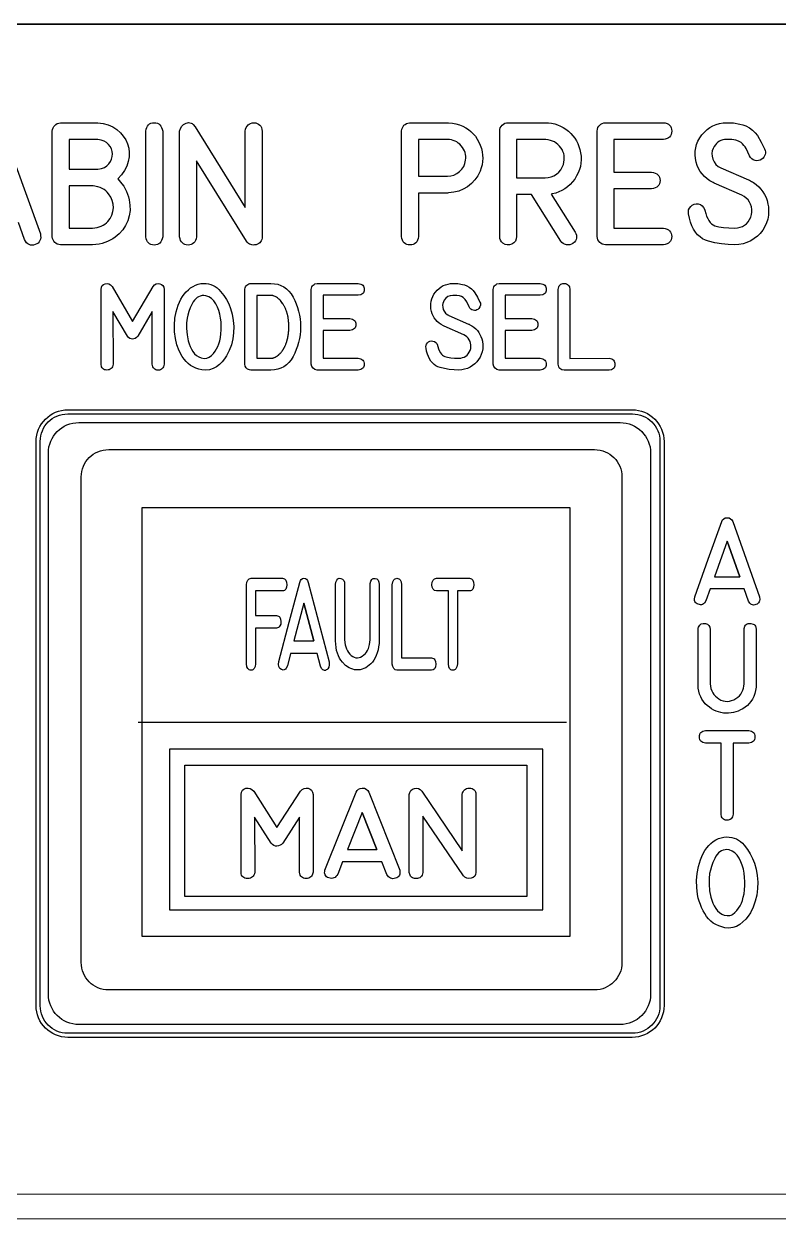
# Model space of a CAD drawing. Extents: x 361 to 684, y 82 to 686.
# Drawn here: x 578.92 to 607.11, y 168.31 to 213.53 of the extents above; entities that cross this region are included whole.
import ezdxf

# ---------------------------------------------------------------- set-up
doc = ezdxf.new("R2010")
doc.units = 0
for name, color, linetype in [('_BACKPANEL', 5, 'CONTINUOUS'), ('_ENGRAVING', 105, 'CONTINUOUS'), ('_LABELS', 30, 'CONTINUOUS'), ('_TOPLAYER', 1, 'CONTINUOUS')]:
    doc.layers.add(name, color=color, linetype=linetype)

msp = doc.modelspace()

# ---------------------------------------------------------------- linework, layer by layer
at = {"layer": '_BACKPANEL'}
for points in [[(683.772, 213.525), (683.772, 208.819), (683.772, 199.406), (683.772, 189.994), (683.772, 91.163), (683.772, 81.75), (361.5, 81.75), (361.5, 91.163), (361.5, 189.994), (361.5, 199.406), (361.5, 208.819), (361.5, 213.525)], [(580.541, 198.959), (601.637, 198.959), (601.742, 198.954), (601.844, 198.938), (601.943, 198.913), (602.037, 198.879), (602.127, 198.836), (602.212, 198.784), (602.291, 198.725), (602.364, 198.659), (602.43, 198.586), (602.489, 198.507), (602.54, 198.422), (602.583, 198.332), (602.618, 198.238), (602.643, 198.139), (602.659, 198.037), (602.664, 197.932), (602.664, 176.837), (602.659, 176.731), (602.643, 176.629), (602.618, 176.531), (602.583, 176.436), (602.54, 176.346), (602.489, 176.261), (602.43, 176.182), (602.364, 176.11), (602.291, 176.043), (602.212, 175.984), (602.127, 175.933), (602.037, 175.89), (601.943, 175.855), (601.844, 175.83), (601.742, 175.815), (601.637, 175.809), (580.541, 175.809), (580.436, 175.815), (580.333, 175.83), (580.235, 175.855), (580.14, 175.89), (580.051, 175.933), (579.966, 175.984), (579.887, 176.043), (579.814, 176.11), (579.748, 176.182), (579.689, 176.261), (579.637, 176.346), (579.594, 176.436), (579.56, 176.531), (579.535, 176.629), (579.519, 176.731), (579.514, 176.837), (579.514, 197.932), (579.519, 198.037), (579.535, 198.139), (579.56, 198.238), (579.594, 198.332), (579.637, 198.422), (579.689, 198.507), (579.748, 198.586), (579.814, 198.659), (579.887, 198.725), (579.966, 198.784), (580.051, 198.836), (580.14, 198.879), (580.235, 198.913), (580.333, 198.938), (580.436, 198.954)]]:
    msp.add_lwpolyline(points, close=True, dxfattribs=at)
at = {"layer": '_ENGRAVING'}
for points in [[(581.661, 209.843), (581.864, 209.813), (582.051, 209.761), (582.221, 209.685), (582.374, 209.586), (582.507, 209.47), (582.618, 209.343), (582.707, 209.204), (582.774, 209.054), (582.818, 208.896), (582.837, 208.733), (582.833, 208.565), (582.804, 208.391), (582.749, 208.219), (582.665, 208.054), (582.552, 207.896), (582.41, 207.745), (582.566, 207.561), (582.632, 207.466), (582.689, 207.37), (582.739, 207.271), (582.78, 207.171), (582.814, 207.069), (582.839, 206.965), (582.867, 206.758), (582.868, 206.559), (582.841, 206.366), (582.786, 206.18), (582.705, 206.005), (582.599, 205.843), (582.467, 205.695), (582.31, 205.561), (582.223, 205.501), (582.13, 205.448), (582.033, 205.401), (581.93, 205.362), (581.822, 205.329), (581.71, 205.304), (581.469, 205.273), (581.462, 205.273), (580.275, 205.273), (580.21, 205.286), (580.152, 205.307), (580.102, 205.335), (580.059, 205.37), (580.023, 205.412), (579.994, 205.462), (579.973, 205.519), (579.958, 205.583), (579.958, 209.526), (579.972, 209.591), (579.992, 209.649), (580.021, 209.7), (580.057, 209.743), (580.1, 209.779), (580.151, 209.808), (580.209, 209.829), (580.275, 209.843)], [(584.088, 205.581), (584.073, 205.507), (584.05, 205.444), (584.021, 205.39), (583.984, 205.346), (583.941, 205.311), (583.891, 205.287), (583.834, 205.272), (583.77, 205.268), (583.707, 205.273), (583.65, 205.288), (583.6, 205.312), (583.557, 205.347), (583.521, 205.391), (583.492, 205.444), (583.47, 205.508), (583.455, 205.581), (583.455, 209.526), (583.47, 209.6), (583.492, 209.664), (583.521, 209.718), (583.557, 209.762), (583.6, 209.797), (583.65, 209.822), (583.707, 209.836), (583.77, 209.842), (583.834, 209.837), (583.891, 209.822), (583.941, 209.798), (583.984, 209.763), (584.021, 209.719), (584.05, 209.664), (584.073, 209.6), (584.088, 209.526)], [(587.803, 205.581), (587.8, 205.525), (587.789, 205.475), (587.771, 205.43), (587.747, 205.39), (587.715, 205.355), (587.676, 205.326), (587.63, 205.302), (587.577, 205.283), (587.522, 205.272), (587.47, 205.268), (587.421, 205.272), (587.376, 205.285), (587.333, 205.305), (587.294, 205.334), (587.258, 205.371), (587.225, 205.416), (585.351, 208.422), (585.351, 205.581), (585.335, 205.508), (585.313, 205.445), (585.284, 205.391), (585.248, 205.347), (585.205, 205.313), (585.155, 205.288), (585.099, 205.274), (585.035, 205.269), (584.972, 205.274), (584.916, 205.288), (584.866, 205.313), (584.824, 205.347), (584.788, 205.391), (584.759, 205.445), (584.737, 205.508), (584.722, 205.581), (584.722, 209.521), (584.749, 209.628), (584.798, 209.714), (584.868, 209.78), (584.96, 209.827), (585.01, 209.841), (585.057, 209.846), (585.103, 209.842), (585.147, 209.829), (585.188, 209.808), (585.227, 209.777), (585.3, 209.689), (587.174, 206.679), (587.174, 209.521), (587.188, 209.596), (587.21, 209.661), (587.24, 209.715), (587.276, 209.76), (587.321, 209.794), (587.372, 209.819), (587.432, 209.833), (587.499, 209.837), (587.565, 209.832), (587.623, 209.816), (587.674, 209.791), (587.716, 209.757), (587.75, 209.712), (587.776, 209.658), (587.794, 209.595), (587.803, 209.521)], [(594.729, 209.843), (594.771, 209.843), (594.911, 209.827), (595.046, 209.8), (595.174, 209.762), (595.298, 209.713), (595.409, 209.655), (595.512, 209.588), (595.606, 209.512), (595.692, 209.427), (595.77, 209.334), (595.839, 209.232), (595.899, 209.121), (595.951, 209.002), (595.993, 208.878), (596.023, 208.755), (596.041, 208.634), (596.046, 208.512), (596.04, 208.392), (596.021, 208.272), (595.99, 208.154), (595.947, 208.036), (595.858, 207.859), (595.751, 207.703), (595.624, 207.568), (595.478, 207.452), (595.318, 207.358), (595.147, 207.288), (594.964, 207.241), (594.771, 207.217), (594.729, 207.214), (593.644, 207.214), (593.644, 205.588), (593.631, 205.514), (593.61, 205.45), (593.581, 205.396), (593.545, 205.352), (593.502, 205.318), (593.451, 205.293), (593.393, 205.278), (593.328, 205.273), (593.262, 205.278), (593.204, 205.293), (593.154, 205.318), (593.111, 205.352), (593.075, 205.396), (593.047, 205.45), (593.026, 205.514), (593.013, 205.588), (593.013, 209.53), (593.025, 209.596), (593.044, 209.654), (593.07, 209.704), (593.103, 209.747), (593.144, 209.782), (593.191, 209.81), (593.246, 209.83), (593.307, 209.843), (593.328, 209.843)], [(599.497, 205.757), (599.527, 205.696), (599.545, 205.636), (599.552, 205.58), (599.548, 205.525), (599.532, 205.474), (599.505, 205.424), (599.467, 205.378), (599.416, 205.334), (599.361, 205.302), (599.301, 205.283), (599.238, 205.276), (599.17, 205.282), (599.105, 205.3), (599.049, 205.329), (599.003, 205.369), (598.966, 205.421), (597.866, 207.159), (597.308, 207.159), (597.308, 205.588), (597.297, 205.498), (597.264, 205.421), (597.209, 205.358), (597.132, 205.308), (597.045, 205.278), (596.961, 205.273), (596.88, 205.294), (596.802, 205.34), (596.748, 205.39), (596.709, 205.448), (596.686, 205.514), (596.679, 205.588), (596.679, 209.53), (596.684, 209.593), (596.701, 209.65), (596.73, 209.703), (596.769, 209.751), (596.817, 209.791), (596.87, 209.82), (596.928, 209.837), (596.991, 209.843), (598.377, 209.843), (598.5, 209.838), (598.618, 209.823), (598.733, 209.798), (598.844, 209.763), (598.95, 209.719), (599.052, 209.664), (599.151, 209.599), (599.245, 209.525), (599.332, 209.443), (599.411, 209.355), (599.482, 209.262), (599.543, 209.164), (599.596, 209.061), (599.64, 208.952), (599.675, 208.838), (599.702, 208.718), (599.719, 208.588), (599.723, 208.46), (599.715, 208.335), (599.693, 208.211), (599.659, 208.089), (599.612, 207.97), (599.553, 207.853), (599.48, 207.738), (599.398, 207.629), (599.309, 207.532), (599.214, 207.446), (599.113, 207.371), (599.005, 207.307), (598.89, 207.255), (598.77, 207.213), (598.642, 207.183), (598.6, 207.177)], [(602.792, 209.22), (600.943, 209.22), (600.943, 208), (602.353, 208), (602.427, 207.985), (602.491, 207.962), (602.546, 207.933), (602.59, 207.897), (602.625, 207.854), (602.649, 207.803), (602.664, 207.746), (602.668, 207.682), (602.663, 207.618), (602.648, 207.56), (602.624, 207.51), (602.589, 207.467), (602.545, 207.431), (602.49, 207.403), (602.426, 207.381), (602.353, 207.366), (600.943, 207.366), (600.943, 205.9), (602.792, 205.9), (602.866, 205.885), (602.93, 205.863), (602.984, 205.834), (603.028, 205.798), (603.063, 205.755), (603.087, 205.706), (603.102, 205.649), (603.107, 205.586), (603.102, 205.522), (603.087, 205.466), (603.063, 205.416), (603.028, 205.374), (602.984, 205.338), (602.93, 205.31), (602.866, 205.288), (602.792, 205.273), (600.632, 205.273), (600.567, 205.286), (600.508, 205.307), (600.457, 205.335), (600.414, 205.37), (600.378, 205.414), (600.35, 205.465), (600.329, 205.524), (600.316, 205.59), (600.316, 209.53), (600.33, 209.6), (600.351, 209.66), (600.38, 209.712), (600.416, 209.756), (600.459, 209.79), (600.51, 209.817), (600.567, 209.834), (600.632, 209.843), (602.792, 209.843), (602.866, 209.833), (602.93, 209.814), (602.984, 209.787), (603.028, 209.752), (603.062, 209.709), (603.087, 209.657), (603.101, 209.597), (603.106, 209.529), (603.101, 209.461), (603.086, 209.402), (603.061, 209.35), (603.027, 209.308), (602.983, 209.273), (602.929, 209.247), (602.865, 209.229)], [(605.972, 207.705), (606.007, 207.69), (606.048, 207.67), (606.083, 207.65), (606.118, 207.628), (606.155, 207.607), (606.26, 207.531), (606.354, 207.448), (606.439, 207.358), (606.512, 207.261), (606.575, 207.157), (606.628, 207.047), (606.67, 206.929), (606.701, 206.804), (606.717, 206.703), (606.726, 206.6), (606.726, 206.496), (606.719, 206.391), (606.692, 206.242), (606.648, 206.099), (606.586, 205.962), (606.506, 205.83), (606.412, 205.708), (606.306, 205.602), (606.189, 205.509), (606.061, 205.432), (605.916, 205.365), (605.768, 205.318), (605.618, 205.289), (605.465, 205.28), (605.209, 205.288), (604.959, 205.313), (604.715, 205.355), (604.477, 205.413), (604.363, 205.453), (604.258, 205.507), (604.162, 205.575), (604.074, 205.657), (603.994, 205.753), (603.922, 205.862), (603.86, 205.986), (603.805, 206.123), (603.765, 206.275), (603.734, 206.431), (603.726, 206.509), (603.737, 206.582), (603.766, 206.651), (603.813, 206.715), (603.873, 206.767), (603.939, 206.799), (604.013, 206.813), (604.093, 206.808), (604.174, 206.781), (604.243, 206.736), (604.297, 206.672), (604.338, 206.59), (604.345, 206.57), (604.374, 206.455), (604.409, 206.352), (604.448, 206.261), (604.492, 206.183), (604.541, 206.117), (604.596, 206.063), (604.655, 206.021), (604.719, 205.992), (604.865, 205.951), (605.038, 205.924), (605.236, 205.909), (605.461, 205.907), (605.566, 205.913), (605.662, 205.933), (605.75, 205.965), (605.829, 206.01), (605.9, 206.067), (605.962, 206.138), (606.016, 206.221), (606.061, 206.318), (606.089, 206.41), (606.102, 206.504), (606.1, 206.6), (606.083, 206.698), (606.053, 206.793), (606.01, 206.879), (605.956, 206.957), (605.889, 207.027), (605.814, 207.081), (605.72, 207.132), (604.687, 207.585), (604.653, 207.603), (604.532, 207.673), (604.424, 207.751), (604.327, 207.835), (604.243, 207.927), (604.17, 208.025), (604.109, 208.131), (604.061, 208.244), (604.024, 208.364), (603.994, 208.504), (603.981, 208.642), (603.983, 208.775), (604.001, 208.905), (604.035, 209.032), (604.085, 209.154), (604.151, 209.273), (604.232, 209.389), (604.326, 209.495), (604.426, 209.587), (604.533, 209.665), (604.647, 209.729), (604.768, 209.779), (604.896, 209.814), (605.031, 209.836), (605.173, 209.843), (605.418, 209.836), (605.65, 209.793), (605.763, 209.764), (605.876, 209.72), (606.008, 209.648), (606.124, 209.564), (606.223, 209.467), (606.306, 209.359), (606.449, 209.119), (606.576, 208.861), (606.596, 208.803), (606.604, 208.75), (606.603, 208.699), (606.593, 208.65), (606.574, 208.604), (606.547, 208.555), (606.518, 208.52), (606.471, 208.48), (606.412, 208.445), (606.35, 208.426), (606.285, 208.421), (606.217, 208.43), (606.152, 208.453), (606.095, 208.491), (606.046, 208.543), (606.005, 208.609), (605.881, 208.873), (605.845, 208.938), (605.802, 208.997), (605.753, 209.05), (605.697, 209.098), (605.602, 209.15), (605.501, 209.187), (605.356, 209.211), (605.151, 209.218), (605.078, 209.213), (605.01, 209.2), (604.946, 209.18), (604.887, 209.151), (604.832, 209.115), (604.781, 209.071), (604.735, 209.019), (604.693, 208.959), (604.648, 208.875), (604.62, 208.787), (604.608, 208.694), (604.613, 208.596), (604.639, 208.479), (604.687, 208.376), (604.755, 208.287), (604.845, 208.212), (604.865, 208.197), (604.89, 208.183), (604.914, 208.172), (604.941, 208.16)], [(581.661, 209.209), (580.59, 209.209), (580.59, 208.109), (581.667, 208.109), (581.797, 208.133), (581.909, 208.174), (582.003, 208.232), (582.079, 208.309), (582.138, 208.396), (582.179, 208.486), (582.204, 208.579), (582.211, 208.675), (582.201, 208.77), (582.174, 208.862), (582.13, 208.949), (582.069, 209.032), (581.992, 209.103), (581.898, 209.157), (581.787, 209.192)], [(594.729, 209.214), (593.644, 209.214), (593.644, 207.846), (594.729, 207.846), (594.852, 207.856), (594.968, 207.888), (595.077, 207.941), (595.178, 208.015), (595.266, 208.106), (595.333, 208.206), (595.38, 208.317), (595.407, 208.439), (595.413, 208.515), (595.412, 208.589), (595.403, 208.66), (595.386, 208.729), (595.361, 208.795), (595.329, 208.859), (595.289, 208.921), (595.242, 208.98), (595.189, 209.035), (595.133, 209.082), (595.074, 209.123), (595.011, 209.155), (594.945, 209.181), (594.876, 209.199), (594.804, 209.21)], [(598.377, 207.786), (598.488, 207.794), (598.596, 207.82), (598.699, 207.863), (598.797, 207.924), (598.886, 207.998), (598.959, 208.083), (599.016, 208.179), (599.057, 208.285), (599.079, 208.37), (599.091, 208.453), (599.093, 208.534), (599.086, 208.613), (599.069, 208.689), (599.043, 208.764), (599.007, 208.836), (598.961, 208.907), (598.909, 208.972), (598.851, 209.03), (598.789, 209.08), (598.723, 209.122), (598.651, 209.157), (598.575, 209.184), (598.494, 209.202), (598.408, 209.214), (597.308, 209.214), (597.308, 207.786)], [(581.462, 205.905), (581.641, 205.926), (581.721, 205.947), (581.796, 205.974), (581.866, 206.008), (581.929, 206.049), (581.988, 206.096), (582.04, 206.15), (582.127, 206.268), (582.191, 206.393), (582.231, 206.523), (582.246, 206.66), (582.238, 206.798), (582.205, 206.931), (582.148, 207.061), (582.067, 207.185), (582.017, 207.244), (581.96, 207.296), (581.898, 207.342), (581.829, 207.382), (581.753, 207.416), (581.671, 207.444), (581.489, 207.482), (580.59, 207.482), (580.59, 205.905)], [(584.144, 200.816), (584.117, 200.719), (584.096, 200.681), (584.071, 200.65), (584.04, 200.626), (584.005, 200.609), (583.965, 200.598), (583.92, 200.595), (583.875, 200.599), (583.835, 200.609), (583.8, 200.626), (583.77, 200.651), (583.745, 200.682), (583.724, 200.719), (583.698, 200.816), (583.698, 202.791), (583.155, 201.863), (583.111, 201.817), (583.064, 201.783), (583.014, 201.762), (582.962, 201.754), (582.91, 201.759), (582.861, 201.778), (582.815, 201.813), (582.771, 201.863), (582.232, 202.786), (582.233, 200.816), (582.21, 200.72), (582.189, 200.682), (582.164, 200.651), (582.132, 200.627), (582.095, 200.61), (582.053, 200.6), (582.005, 200.597), (581.957, 200.6), (581.915, 200.611), (581.879, 200.628), (581.849, 200.652), (581.824, 200.683), (581.805, 200.72), (581.786, 200.816), (581.786, 203.609), (581.801, 203.691), (581.832, 203.754), (581.88, 203.799), (581.946, 203.826), (582.017, 203.833), (582.083, 203.819), (582.145, 203.783), (582.202, 203.726), (582.963, 202.418), (583.731, 203.726), (583.788, 203.783), (583.849, 203.819), (583.915, 203.833), (583.985, 203.825), (584.049, 203.798), (584.097, 203.753), (584.129, 203.69), (584.144, 203.609)], [(586.627, 202.902), (586.688, 202.681), (586.727, 202.455), (586.743, 202.226), (586.737, 201.992), (586.707, 201.762), (586.654, 201.542), (586.578, 201.332), (586.478, 201.132), (586.402, 201.016), (586.312, 200.908), (586.209, 200.81), (586.094, 200.721), (585.969, 200.65), (585.838, 200.607), (585.7, 200.591), (585.556, 200.602), (585.44, 200.628), (585.331, 200.665), (585.228, 200.712), (585.133, 200.769), (585.045, 200.837), (584.964, 200.915), (584.89, 201.003), (584.822, 201.102), (584.709, 201.316), (584.622, 201.541), (584.563, 201.779), (584.531, 202.028), (584.525, 202.281), (584.546, 202.531), (584.594, 202.778), (584.668, 203.022), (584.715, 203.139), (584.769, 203.247), (584.829, 203.348), (584.895, 203.44), (584.968, 203.524), (585.047, 203.599), (585.133, 203.667), (585.226, 203.726), (585.32, 203.773), (585.417, 203.806), (585.515, 203.827), (585.616, 203.833), (585.711, 203.829), (585.802, 203.815), (585.888, 203.792), (585.97, 203.76), (586.047, 203.719), (586.12, 203.668), (586.188, 203.609), (586.252, 203.54), (586.368, 203.39), (586.469, 203.234), (586.556, 203.071)], [(587.383, 203.833), (588.128, 203.833), (588.262, 203.825), (588.388, 203.802), (588.505, 203.762), (588.613, 203.707), (588.713, 203.636), (588.804, 203.549), (588.886, 203.446), (588.96, 203.327), (589.025, 203.199), (589.081, 203.068), (589.128, 202.933), (589.167, 202.796), (589.198, 202.655), (589.219, 202.511), (589.232, 202.364), (589.237, 202.214), (589.232, 202.064), (589.219, 201.916), (589.198, 201.773), (589.167, 201.632), (589.128, 201.494), (589.08, 201.36), (589.024, 201.228), (588.959, 201.1), (588.885, 200.982), (588.803, 200.879), (588.712, 200.792), (588.612, 200.721), (588.504, 200.665), (588.387, 200.626), (588.262, 200.602), (588.128, 200.594), (587.383, 200.594), (587.386, 200.594), (587.383, 200.594), (587.326, 200.604), (587.254, 200.632), (587.203, 200.677), (587.173, 200.74), (587.163, 200.819), (587.162, 200.819), (587.163, 203.612), (587.162, 203.625), (587.168, 203.666), (587.181, 203.705), (587.202, 203.74), (587.23, 203.772), (587.264, 203.799), (587.301, 203.818), (587.341, 203.829), (587.385, 203.833)], [(591.395, 203.392), (590.084, 203.392), (590.084, 202.527), (591.084, 202.527), (591.182, 202.5), (591.221, 202.48), (591.252, 202.454), (591.277, 202.423), (591.294, 202.388), (591.304, 202.347), (591.308, 202.302), (591.304, 202.256), (591.293, 202.216), (591.276, 202.18), (591.251, 202.15), (591.22, 202.124), (591.181, 202.104), (591.084, 202.078), (590.084, 202.078), (590.084, 201.039), (591.395, 201.039), (591.493, 201.012), (591.531, 200.992), (591.563, 200.966), (591.587, 200.936), (591.604, 200.901), (591.615, 200.861), (591.618, 200.816), (591.615, 200.771), (591.604, 200.731), (591.587, 200.696), (591.563, 200.665), (591.531, 200.64), (591.493, 200.62), (591.395, 200.594), (589.864, 200.594), (589.776, 200.618), (589.709, 200.663), (589.664, 200.73), (589.64, 200.819), (589.64, 203.612), (589.665, 203.704), (589.686, 203.741), (589.711, 203.772), (589.742, 203.796), (589.777, 203.815), (589.864, 203.833), (591.395, 203.833), (591.493, 203.813), (591.531, 203.794), (591.562, 203.769), (591.587, 203.738), (591.604, 203.702), (591.614, 203.659), (591.618, 203.611), (591.614, 203.563), (591.603, 203.521), (591.586, 203.484), (591.562, 203.454), (591.53, 203.43), (591.492, 203.411)], [(595.513, 202.318), (595.538, 202.307), (595.566, 202.293), (595.592, 202.279), (595.616, 202.264), (595.642, 202.249), (595.717, 202.195), (595.784, 202.136), (595.844, 202.072), (595.896, 202.003), (595.941, 201.93), (595.978, 201.851), (596.008, 201.768), (596.03, 201.679), (596.047, 201.535), (596.043, 201.387), (596.024, 201.281), (595.992, 201.18), (595.948, 201.082), (595.891, 200.989), (595.825, 200.903), (595.75, 200.827), (595.667, 200.762), (595.576, 200.707), (595.473, 200.66), (595.368, 200.626), (595.262, 200.606), (595.154, 200.599), (594.972, 200.605), (594.795, 200.623), (594.622, 200.652), (594.453, 200.693), (594.373, 200.722), (594.298, 200.76), (594.23, 200.808), (594.167, 200.866), (594.111, 200.934), (594.06, 201.012), (594.016, 201.099), (593.977, 201.197), (593.949, 201.304), (593.926, 201.415), (593.921, 201.47), (593.929, 201.522), (593.949, 201.571), (593.983, 201.616), (594.025, 201.653), (594.072, 201.676), (594.124, 201.686), (594.181, 201.682), (594.239, 201.663), (594.287, 201.631), (594.326, 201.586), (594.355, 201.527), (594.36, 201.513), (594.405, 201.359), (594.464, 201.239), (594.499, 201.192), (594.537, 201.154), (594.579, 201.124), (594.625, 201.104), (594.728, 201.075), (594.851, 201.055), (594.991, 201.045), (595.151, 201.043), (595.225, 201.048), (595.293, 201.062), (595.356, 201.084), (595.412, 201.116), (595.462, 201.157), (595.506, 201.207), (595.544, 201.266), (595.576, 201.334), (595.596, 201.4), (595.605, 201.467), (595.604, 201.535), (595.592, 201.604), (595.57, 201.671), (595.54, 201.732), (595.501, 201.788), (595.454, 201.837), (595.401, 201.876), (595.334, 201.912), (594.602, 202.233), (594.578, 202.245), (594.492, 202.295), (594.415, 202.35), (594.347, 202.41), (594.287, 202.475), (594.235, 202.545), (594.192, 202.62), (594.158, 202.7), (594.132, 202.785), (594.111, 202.885), (594.101, 202.982), (594.103, 203.077), (594.116, 203.169), (594.14, 203.258), (594.175, 203.345), (594.222, 203.43), (594.28, 203.511), (594.346, 203.587), (594.417, 203.652), (594.493, 203.708), (594.573, 203.753), (594.659, 203.788), (594.75, 203.813), (594.846, 203.828), (594.946, 203.833), (595.12, 203.829), (595.285, 203.798), (595.364, 203.777), (595.445, 203.746), (595.538, 203.695), (595.621, 203.636), (595.691, 203.567), (595.75, 203.49), (595.851, 203.32), (595.941, 203.137), (595.956, 203.096), (595.96, 203.022), (595.94, 202.956), (595.9, 202.895), (595.867, 202.867), (595.825, 202.843), (595.781, 202.829), (595.735, 202.825), (595.687, 202.832), (595.64, 202.848), (595.6, 202.875), (595.565, 202.912), (595.536, 202.959), (595.449, 203.146), (595.393, 203.234), (595.318, 203.305), (595.251, 203.342), (595.179, 203.368), (595.076, 203.386), (594.931, 203.39), (594.831, 203.378), (594.744, 203.343), (594.669, 203.286), (594.606, 203.207), (594.574, 203.148), (594.554, 203.085), (594.546, 203.019), (594.55, 202.949), (594.568, 202.866), (594.602, 202.793), (594.65, 202.73), (594.714, 202.677), (594.728, 202.667), (594.746, 202.657), (594.763, 202.649), (594.782, 202.641)], [(598.195, 203.392), (596.884, 203.392), (596.884, 202.527), (597.883, 202.527), (597.982, 202.5), (598.02, 202.48), (598.052, 202.454), (598.076, 202.423), (598.094, 202.388), (598.104, 202.347), (598.107, 202.302), (598.104, 202.256), (598.093, 202.216), (598.075, 202.18), (598.051, 202.15), (598.019, 202.124), (597.981, 202.104), (597.883, 202.078), (596.884, 202.078), (596.884, 201.039), (598.195, 201.039), (598.293, 201.012), (598.331, 200.992), (598.362, 200.966), (598.387, 200.936), (598.404, 200.901), (598.415, 200.861), (598.418, 200.816), (598.415, 200.771), (598.404, 200.731), (598.387, 200.696), (598.362, 200.665), (598.331, 200.64), (598.293, 200.62), (598.195, 200.594), (596.664, 200.594), (596.576, 200.618), (596.509, 200.663), (596.464, 200.73), (596.439, 200.819), (596.439, 203.612), (596.465, 203.704), (596.485, 203.741), (596.511, 203.772), (596.541, 203.796), (596.577, 203.815), (596.664, 203.833), (598.195, 203.833), (598.293, 203.813), (598.331, 203.794), (598.362, 203.769), (598.386, 203.738), (598.404, 203.702), (598.414, 203.659), (598.417, 203.611), (598.414, 203.563), (598.403, 203.521), (598.386, 203.484), (598.361, 203.454), (598.33, 203.43), (598.292, 203.411)], [(599.082, 200.593), (598.995, 200.611), (598.959, 200.63), (598.929, 200.654), (598.903, 200.684), (598.883, 200.721), (598.858, 200.813), (598.858, 203.609), (598.885, 203.708), (598.906, 203.747), (598.932, 203.779), (598.963, 203.803), (599, 203.82), (599.042, 203.83), (599.089, 203.833), (599.135, 203.828), (599.176, 203.817), (599.212, 203.799), (599.241, 203.775), (599.265, 203.743), (599.284, 203.705), (599.304, 203.609), (599.304, 201.034), (600.763, 201.036), (600.862, 201.012), (600.9, 200.992), (600.931, 200.966), (600.956, 200.935), (600.973, 200.898), (600.983, 200.856), (600.986, 200.809), (600.982, 200.761), (600.971, 200.719), (600.953, 200.684), (600.929, 200.654), (600.897, 200.63), (600.859, 200.612), (600.762, 200.593)], [(585.629, 203.384), (585.559, 203.379), (585.492, 203.365), (585.431, 203.34), (585.373, 203.306), (585.321, 203.262), (585.272, 203.208), (585.228, 203.144), (585.189, 203.071), (585.121, 202.92), (585.067, 202.781), (585.026, 202.653), (585, 202.536), (584.979, 202.358), (584.977, 202.146), (584.998, 201.918), (585.044, 201.693), (585.077, 201.584), (585.117, 201.48), (585.165, 201.382), (585.219, 201.289), (585.282, 201.207), (585.355, 201.14), (585.436, 201.088), (585.526, 201.051), (585.633, 201.031), (585.732, 201.038), (585.824, 201.075), (585.908, 201.139), (585.984, 201.219), (586.049, 201.301), (586.105, 201.386), (586.151, 201.474), (586.19, 201.572), (586.222, 201.684), (586.247, 201.81), (586.266, 201.951), (586.276, 202.099), (586.277, 202.247), (586.269, 202.394), (586.251, 202.542), (586.223, 202.686), (586.185, 202.822), (586.135, 202.951), (586.075, 203.073), (586.002, 203.181), (585.916, 203.267), (585.816, 203.332), (585.702, 203.375)], [(588.128, 201.04), (588.134, 201.04), (588.142, 201.04), (588.148, 201.041), (588.155, 201.042), (588.162, 201.043), (588.171, 201.043), (588.177, 201.044), (588.185, 201.045), (588.191, 201.046), (588.199, 201.047), (588.212, 201.05), (588.218, 201.052), (588.226, 201.056), (588.233, 201.057), (588.242, 201.059), (588.248, 201.061), (588.256, 201.064), (588.27, 201.07), (588.286, 201.077), (588.292, 201.079), (588.3, 201.083), (588.313, 201.091), (588.329, 201.099), (588.335, 201.103), (588.343, 201.108), (588.357, 201.118), (588.364, 201.122), (588.373, 201.127), (588.379, 201.132), (588.387, 201.138), (588.394, 201.142), (588.402, 201.148), (588.417, 201.16), (588.43, 201.173), (588.436, 201.179), (588.444, 201.187), (588.451, 201.194), (588.458, 201.202), (588.473, 201.214), (588.479, 201.221), (588.487, 201.228), (588.493, 201.236), (588.501, 201.244), (588.514, 201.26), (588.528, 201.278), (588.541, 201.295), (588.547, 201.304), (588.555, 201.312), (588.56, 201.322), (588.568, 201.331), (588.573, 201.342), (588.58, 201.352), (588.593, 201.371), (588.598, 201.381), (588.606, 201.391), (588.611, 201.402), (588.618, 201.412), (588.628, 201.432), (588.633, 201.444), (588.64, 201.456), (588.646, 201.467), (588.653, 201.478), (588.657, 201.489), (588.662, 201.502), (588.674, 201.526), (588.685, 201.551), (588.689, 201.563), (588.694, 201.576), (588.698, 201.589), (588.704, 201.603), (588.712, 201.629), (588.715, 201.641), (588.721, 201.655), (588.729, 201.682), (588.738, 201.709), (588.741, 201.723), (588.745, 201.738), (588.748, 201.751), (588.753, 201.766), (588.755, 201.778), (588.759, 201.793), (588.764, 201.823), (588.766, 201.837), (588.77, 201.852), (588.772, 201.865), (588.775, 201.88), (588.78, 201.91), (588.782, 201.924), (588.786, 201.94), (588.789, 201.97), (588.79, 201.984), (588.792, 202), (588.795, 202.03), (588.797, 202.06), (588.798, 202.092), (588.8, 202.122), (588.801, 202.137), (588.803, 202.154), (588.804, 202.167), (588.805, 202.184), (588.805, 202.198), (588.805, 202.214), (588.805, 202.229), (588.805, 202.244), (588.804, 202.259), (588.803, 202.275), (588.803, 202.29), (588.803, 202.306), (588.8, 202.337), (588.798, 202.366), (588.795, 202.399), (588.794, 202.427), (588.791, 202.457), (588.788, 202.472), (588.787, 202.487), (588.781, 202.517), (588.778, 202.531), (588.776, 202.546), (588.772, 202.576), (588.767, 202.606), (588.759, 202.634), (588.754, 202.661), (588.749, 202.675), (588.746, 202.69), (588.742, 202.703), (588.738, 202.718), (588.73, 202.745), (588.723, 202.772), (588.717, 202.784), (588.713, 202.797), (588.704, 202.824), (588.694, 202.85), (588.689, 202.861), (588.685, 202.875), (588.678, 202.886), (588.674, 202.899), (588.662, 202.922), (588.653, 202.944), (588.642, 202.968), (588.636, 202.978), (588.631, 202.989), (588.618, 203.011), (588.606, 203.031), (588.598, 203.042), (588.593, 203.052), (588.58, 203.071), (588.574, 203.08), (588.569, 203.09), (588.542, 203.126), (588.517, 203.161), (588.489, 203.193), (588.46, 203.223), (588.433, 203.25), (588.403, 203.273), (588.373, 203.297), (588.343, 203.318), (588.315, 203.335), (588.286, 203.349), (588.256, 203.36), (588.226, 203.371), (588.212, 203.375), (588.199, 203.381), (588.171, 203.386), (588.142, 203.387), (588.134, 203.387), (588.128, 203.387), (587.606, 203.387), (587.606, 201.04)], [(580.551, 199.113), (601.627, 199.113), (601.749, 199.106), (601.867, 199.088), (601.981, 199.059), (602.091, 199.019), (602.195, 198.969), (602.293, 198.91), (602.385, 198.841), (602.469, 198.765), (602.546, 198.68), (602.614, 198.589), (602.674, 198.49), (602.724, 198.386), (602.764, 198.277), (602.793, 198.162), (602.811, 198.044), (602.817, 197.922), (602.817, 176.847), (602.811, 176.724), (602.793, 176.606), (602.764, 176.492), (602.724, 176.382), (602.674, 176.278), (602.614, 176.18), (602.546, 176.088), (602.469, 176.004), (602.385, 175.927), (602.293, 175.859), (602.195, 175.799), (602.091, 175.749), (601.981, 175.709), (601.867, 175.68), (601.749, 175.662), (601.627, 175.656), (580.551, 175.656), (580.429, 175.662), (580.311, 175.68), (580.196, 175.709), (580.087, 175.749), (579.983, 175.799), (579.885, 175.859), (579.793, 175.927), (579.708, 176.004), (579.632, 176.088), (579.563, 176.18), (579.504, 176.278), (579.454, 176.382), (579.414, 176.492), (579.385, 176.606), (579.367, 176.724), (579.36, 176.847), (579.36, 197.922), (579.367, 198.044), (579.385, 198.162), (579.414, 198.277), (579.454, 198.386), (579.504, 198.49), (579.563, 198.589), (579.632, 198.68), (579.708, 198.765), (579.793, 198.841), (579.885, 198.91), (579.983, 198.969), (580.087, 199.019), (580.196, 199.059), (580.311, 199.088), (580.429, 199.106)], [(580.959, 198.634), (601.175, 198.634), (601.292, 198.628), (601.406, 198.611), (601.515, 198.583), (601.62, 198.545), (601.72, 198.497), (601.814, 198.44), (601.902, 198.374), (601.983, 198.3), (602.057, 198.219), (602.123, 198.132), (602.18, 198.037), (602.228, 197.938), (602.266, 197.833), (602.294, 197.723), (602.311, 197.609), (602.317, 197.492), (602.317, 177.276), (602.311, 177.159), (602.294, 177.046), (602.266, 176.936), (602.228, 176.831), (602.18, 176.731), (602.123, 176.637), (602.057, 176.549), (601.983, 176.468), (601.902, 176.394), (601.814, 176.329), (601.72, 176.272), (601.62, 176.224), (601.515, 176.185), (601.406, 176.157), (601.292, 176.14), (601.175, 176.134), (580.959, 176.134), (580.842, 176.14), (580.728, 176.157), (580.619, 176.185), (580.514, 176.224), (580.414, 176.272), (580.32, 176.329), (580.232, 176.394), (580.151, 176.468), (580.077, 176.549), (580.012, 176.637), (579.955, 176.731), (579.907, 176.831), (579.868, 176.936), (579.84, 177.046), (579.823, 177.159), (579.817, 177.276), (579.817, 197.492), (579.823, 197.609), (579.84, 197.723), (579.868, 197.833), (579.907, 197.938), (579.955, 198.037), (580.012, 198.132), (580.077, 198.219), (580.151, 198.3), (580.232, 198.374), (580.32, 198.44), (580.414, 198.497), (580.514, 198.545), (580.619, 198.583), (580.728, 198.611), (580.842, 198.628)], [(603.971, 192.126), (604.471, 193.529), (604.972, 194.931), (605.005, 194.995), (605.049, 195.04), (605.107, 195.068), (605.177, 195.078), (605.247, 195.069), (605.305, 195.042), (605.35, 194.996), (605.383, 194.931), (606.383, 192.118), (606.392, 192.016), (606.386, 191.973), (606.373, 191.934), (606.353, 191.9), (606.325, 191.871), (606.291, 191.848), (606.249, 191.829), (606.205, 191.817), (606.164, 191.813), (606.125, 191.817), (606.089, 191.83), (606.055, 191.85), (606.024, 191.88), (605.97, 191.963), (605.809, 192.418), (604.537, 192.418), (604.381, 191.974), (604.326, 191.89), (604.294, 191.861), (604.26, 191.841), (604.223, 191.828), (604.184, 191.825), (604.142, 191.829), (604.097, 191.842), (604.055, 191.862), (604.02, 191.886), (603.993, 191.915), (603.973, 191.948), (603.961, 191.986), (603.957, 192.028)], [(605.65, 192.865), (605.175, 194.201), (604.698, 192.865)], [(605.175, 194.201), (605.65, 192.865)], [(606.263, 188.87), (606.263, 188.837), (606.256, 188.739), (606.235, 188.617), (606.206, 188.503), (606.168, 188.398), (606.121, 188.301), (606.066, 188.212), (606.003, 188.132), (605.931, 188.059), (605.851, 187.995), (605.766, 187.94), (605.68, 187.892), (605.592, 187.852), (605.502, 187.82), (605.412, 187.796), (605.32, 187.78), (605.226, 187.772), (605.131, 187.772), (605.037, 187.779), (604.944, 187.795), (604.853, 187.819), (604.765, 187.85), (604.678, 187.89), (604.594, 187.937), (604.512, 187.992), (604.431, 188.056), (604.357, 188.126), (604.291, 188.205), (604.234, 188.291), (604.187, 188.385), (604.148, 188.487), (604.119, 188.596), (604.098, 188.713), (604.087, 188.837), (604.087, 188.87), (604.087, 190.899), (604.091, 190.946), (604.104, 190.988), (604.15, 191.062), (604.208, 191.109), (604.278, 191.13), (604.362, 191.125), (604.441, 191.097), (604.497, 191.05), (604.531, 190.984), (604.542, 190.899), (604.542, 188.87), (604.552, 188.779), (604.571, 188.693), (604.599, 188.613), (604.636, 188.539), (604.681, 188.472), (604.735, 188.41), (604.798, 188.354), (604.869, 188.304), (604.945, 188.263), (605.022, 188.235), (605.1, 188.218), (605.179, 188.214), (605.26, 188.223), (605.341, 188.243), (605.423, 188.276), (605.506, 188.32), (605.576, 188.369), (605.636, 188.424), (605.686, 188.486), (605.726, 188.554), (605.758, 188.628), (605.782, 188.705), (605.799, 188.786), (605.809, 188.87), (605.809, 190.899), (605.812, 190.944), (605.842, 191.031), (605.864, 191.064), (605.892, 191.091), (605.925, 191.11), (605.963, 191.123), (606.056, 191.127), (606.147, 191.105), (606.182, 191.085), (606.211, 191.06), (606.234, 191.029), (606.25, 190.991), (606.263, 190.899)], [(604.95, 184), (604.95, 186.658), (604.362, 186.658), (604.263, 186.68), (604.225, 186.699), (604.193, 186.725), (604.169, 186.757), (604.152, 186.794), (604.141, 186.838), (604.138, 186.888), (604.142, 186.938), (604.152, 186.982), (604.17, 187.02), (604.194, 187.052), (604.226, 187.078), (604.264, 187.098), (604.362, 187.12), (605.99, 187.12), (606.086, 187.098), (606.125, 187.079), (606.156, 187.053), (606.18, 187.021), (606.197, 186.983), (606.208, 186.938), (606.212, 186.888), (606.208, 186.838), (606.198, 186.794), (606.181, 186.756), (606.157, 186.724), (606.125, 186.698), (606.087, 186.679), (605.99, 186.658), (605.403, 186.658), (605.403, 184), (605.374, 183.898), (605.352, 183.859), (605.325, 183.827), (605.293, 183.802), (605.256, 183.784), (605.213, 183.774), (605.166, 183.771), (605.119, 183.775), (605.078, 183.786), (605.042, 183.805), (605.012, 183.83), (604.988, 183.862), (604.97, 183.901)], [(606.197, 182.17), (606.261, 181.937), (606.301, 181.701), (606.317, 181.46), (606.311, 181.215), (606.28, 180.973), (606.226, 180.741), (606.147, 180.521), (606.044, 180.311), (605.965, 180.189), (605.873, 180.076), (605.767, 179.973), (605.649, 179.88), (605.52, 179.805), (605.385, 179.76), (605.243, 179.743), (605.095, 179.755), (604.975, 179.782), (604.862, 179.821), (604.757, 179.87), (604.659, 179.93), (604.568, 180.001), (604.485, 180.083), (604.408, 180.176), (604.339, 180.28), (604.277, 180.391), (604.222, 180.504), (604.174, 180.621), (604.133, 180.741), (604.099, 180.864), (604.072, 180.99), (604.038, 181.252), (604.033, 181.518), (604.055, 181.781), (604.104, 182.04), (604.18, 182.296), (604.228, 182.418), (604.283, 182.532), (604.345, 182.638), (604.414, 182.735), (604.489, 182.823), (604.571, 182.902), (604.659, 182.973), (604.754, 183.035), (604.852, 183.084), (604.951, 183.119), (605.053, 183.141), (605.157, 183.148), (605.255, 183.143), (605.348, 183.128), (605.437, 183.104), (605.521, 183.071), (605.6, 183.027), (605.675, 182.974), (605.746, 182.912), (605.811, 182.84), (605.931, 182.682), (606.035, 182.518), (606.124, 182.347)], [(605.17, 182.676), (605.097, 182.671), (605.029, 182.655), (604.965, 182.63), (604.906, 182.594), (604.852, 182.548), (604.802, 182.491), (604.757, 182.424), (604.716, 182.347), (604.646, 182.189), (604.59, 182.043), (604.549, 181.908), (604.521, 181.786), (604.5, 181.599), (604.499, 181.376), (604.52, 181.136), (604.567, 180.9), (604.601, 180.785), (604.642, 180.677), (604.691, 180.574), (604.748, 180.477), (604.813, 180.39), (604.887, 180.32), (604.971, 180.265), (605.064, 180.227), (605.174, 180.205), (605.226, 180.205), (605.276, 180.213), (605.324, 180.228), (605.371, 180.251), (605.457, 180.319), (605.535, 180.403), (605.602, 180.489), (605.66, 180.578), (605.707, 180.67), (605.747, 180.773), (605.78, 180.891), (605.806, 181.024), (605.825, 181.172), (605.836, 181.327), (605.838, 181.482), (605.829, 181.637), (605.811, 181.792), (605.782, 181.943), (605.742, 182.086), (605.691, 182.222), (605.629, 182.35), (605.554, 182.463), (605.465, 182.553), (605.362, 182.621), (605.245, 182.666)]]:
    msp.add_lwpolyline(points, close=True, dxfattribs=at)
for points in [[(578.089, 209.638), (579.519, 205.693), (579.53, 205.618), (579.532, 205.549), (579.523, 205.488), (579.504, 205.434), (579.475, 205.387), (579.436, 205.346), (579.387, 205.313), (579.327, 205.287), (579.264, 205.27), (579.205, 205.264), (579.149, 205.27), (579.098, 205.288), (579.05, 205.317), (579.005, 205.358), (578.965, 205.41), (578.928, 205.474), (578.698, 206.112)], [(367.183, 168.874), (677.641, 168.889), (677.731, 168.898), (677.816, 168.924), (677.892, 168.966), (677.958, 169.021), (678.013, 169.088), (678.054, 169.164), (678.08, 169.249), (678.089, 169.34), (678.08, 169.43), (678.053, 169.514), (678.012, 169.591), (677.957, 169.657), (677.891, 169.712), (677.815, 169.753), (677.731, 169.78), (677.641, 169.789), (367.181, 169.774)]]:
    msp.add_lwpolyline(points, dxfattribs=at)
at = {"layer": '_LABELS'}
for points in [[(599.314, 179.441), (599.314, 195.443), (583.314, 195.443), (583.314, 179.441)], [(587.215, 189.615), (587.215, 192.575), (587.234, 192.673), (587.269, 192.746), (587.321, 192.793), (587.388, 192.814), (588.561, 192.814), (588.601, 192.806), (588.635, 192.792), (588.664, 192.772), (588.688, 192.745), (588.719, 192.673), (588.73, 192.576), (588.719, 192.48), (588.687, 192.408), (588.663, 192.382), (588.634, 192.362), (588.599, 192.349), (588.559, 192.342), (587.556, 192.342), (587.556, 191.424), (588.338, 191.424), (588.411, 191.404), (588.44, 191.385), (588.464, 191.359), (588.496, 191.291), (588.508, 191.198), (588.498, 191.104), (588.467, 191.032), (588.443, 191.004), (588.413, 190.981), (588.338, 190.953), (587.556, 190.953), (587.556, 189.615), (587.541, 189.514), (587.509, 189.441), (587.486, 189.415), (587.459, 189.396), (587.428, 189.385), (587.392, 189.38), (587.356, 189.383), (587.324, 189.394), (587.296, 189.412), (587.272, 189.438), (587.236, 189.511)], [(588.429, 189.701), (588.817, 191.18), (589.207, 192.659), (589.232, 192.726), (589.267, 192.774), (589.312, 192.803), (589.366, 192.814), (589.421, 192.805), (589.465, 192.776), (589.501, 192.728), (589.526, 192.659), (590.303, 189.693), (590.31, 189.585), (590.295, 189.498), (590.258, 189.432), (590.231, 189.407), (590.199, 189.387), (590.165, 189.374), (590.133, 189.37), (590.103, 189.375), (590.074, 189.388), (590.024, 189.441), (589.982, 189.528), (589.857, 190.008), (588.869, 190.008), (588.748, 189.54), (588.705, 189.452), (588.68, 189.421), (588.654, 189.4), (588.625, 189.387), (588.595, 189.383), (588.562, 189.388), (588.527, 189.401), (588.467, 189.448), (588.431, 189.513), (588.418, 189.597)], [(592.176, 190.51), (592.176, 190.476), (592.171, 190.376), (592.156, 190.251), (592.133, 190.136), (592.105, 190.028), (592.07, 189.929), (592.029, 189.839), (591.981, 189.757), (591.927, 189.683), (591.867, 189.618), (591.738, 189.512), (591.672, 189.471), (591.605, 189.439), (591.537, 189.414), (591.468, 189.398), (591.398, 189.39), (591.326, 189.39), (591.255, 189.398), (591.186, 189.414), (591.118, 189.438), (591.051, 189.47), (590.923, 189.558), (590.801, 189.679), (590.745, 189.751), (590.695, 189.832), (590.653, 189.919), (590.617, 190.015), (590.588, 190.119), (590.566, 190.23), (590.551, 190.349), (590.542, 190.476), (590.542, 190.51), (590.542, 192.579), (590.555, 192.669), (590.589, 192.744), (590.633, 192.792), (590.686, 192.814), (590.749, 192.809), (590.808, 192.78), (590.85, 192.733), (590.875, 192.666), (590.884, 192.579), (590.884, 190.51), (590.906, 190.329), (590.927, 190.248), (590.954, 190.172), (590.988, 190.103), (591.029, 190.04), (591.076, 189.983), (591.129, 189.933), (591.187, 189.891), (591.245, 189.862), (591.303, 189.845), (591.363, 189.841), (591.423, 189.849), (591.484, 189.87), (591.545, 189.904), (591.608, 189.949), (591.66, 189.999), (591.705, 190.055), (591.743, 190.118), (591.773, 190.188), (591.815, 190.341), (591.836, 190.51), (591.836, 192.579), (591.838, 192.624), (591.86, 192.713), (591.898, 192.774), (591.923, 192.794), (591.952, 192.806), (592.021, 192.81), (592.089, 192.788), (592.116, 192.768), (592.138, 192.742), (592.167, 192.673), (592.176, 192.579)], [(592.837, 189.375), (592.771, 189.395), (592.72, 189.44), (592.685, 189.512), (592.665, 189.609), (592.665, 192.575), (592.686, 192.681), (592.722, 192.756), (592.746, 192.781), (592.774, 192.8), (592.806, 192.81), (592.842, 192.813), (592.878, 192.808), (592.909, 192.796), (592.936, 192.778), (592.959, 192.751), (592.992, 192.678), (593.007, 192.575), (593.007, 189.844), (594.126, 189.845), (594.201, 189.82), (594.231, 189.799), (594.255, 189.772), (594.286, 189.7), (594.296, 189.604), (594.285, 189.51), (594.253, 189.44), (594.229, 189.415), (594.199, 189.395), (594.125, 189.375)], [(594.762, 189.612), (594.762, 192.341), (594.317, 192.341), (594.243, 192.362), (594.214, 192.382), (594.19, 192.409), (594.158, 192.48), (594.148, 192.576), (594.159, 192.673), (594.19, 192.744), (594.214, 192.771), (594.243, 192.791), (594.317, 192.814), (595.548, 192.814), (595.621, 192.792), (595.65, 192.772), (595.673, 192.745), (595.705, 192.673), (595.715, 192.576), (595.705, 192.479), (595.674, 192.408), (595.65, 192.382), (595.621, 192.362), (595.587, 192.348), (595.548, 192.341), (595.104, 192.341), (595.104, 189.612), (595.082, 189.508), (595.045, 189.434), (595.021, 189.409), (594.993, 189.391), (594.961, 189.38), (594.925, 189.377), (594.889, 189.382), (594.858, 189.393), (594.831, 189.412), (594.809, 189.438), (594.777, 189.511)], [(589.733, 190.48), (589.365, 191.889), (588.994, 190.48)], [(589.365, 191.889), (589.733, 190.48)], [(584.341, 186.424), (584.341, 186.282), (584.341, 180.424), (598.287, 180.424), (598.287, 186.424)], [(584.912, 185.826), (597.698, 185.826), (597.698, 180.924), (584.912, 180.924)], [(589.706, 181.824), (589.675, 181.723), (589.652, 181.683), (589.623, 181.651), (589.588, 181.626), (589.548, 181.608), (589.502, 181.597), (589.451, 181.594), (589.4, 181.598), (589.354, 181.608), (589.314, 181.627), (589.28, 181.652), (589.251, 181.684), (589.227, 181.724), (589.197, 181.824), (589.197, 183.886), (588.578, 182.917), (588.527, 182.869), (588.473, 182.834), (588.416, 182.812), (588.357, 182.803), (588.298, 182.808), (588.242, 182.829), (588.189, 182.865), (588.139, 182.917), (587.524, 183.881), (587.526, 181.824), (587.515, 181.77), (587.499, 181.724), (587.475, 181.684), (587.446, 181.652), (587.41, 181.627), (587.368, 181.609), (587.32, 181.599), (587.265, 181.595), (587.21, 181.599), (587.162, 181.61), (587.121, 181.628), (587.086, 181.653), (587.058, 181.685), (587.037, 181.724), (587.023, 181.771), (587.015, 181.824), (587.015, 184.739), (587.032, 184.824), (587.068, 184.891), (587.123, 184.938), (587.197, 184.966), (587.278, 184.973), (587.354, 184.958), (587.425, 184.921), (587.49, 184.861), (588.358, 183.496), (589.235, 184.861), (589.3, 184.921), (589.37, 184.958), (589.445, 184.973), (589.525, 184.965), (589.598, 184.937), (589.653, 184.89), (589.689, 184.824), (589.706, 184.739)], [(590.152, 181.911), (590.731, 183.366), (591.311, 184.821), (591.348, 184.887), (591.4, 184.934), (591.466, 184.963), (591.547, 184.973), (591.629, 184.964), (591.695, 184.936), (591.748, 184.888), (591.786, 184.821), (592.943, 181.903), (592.952, 181.848), (592.953, 181.797), (592.946, 181.752), (592.931, 181.712), (592.907, 181.677), (592.876, 181.647), (592.836, 181.622), (592.787, 181.603), (592.737, 181.59), (592.689, 181.586), (592.644, 181.591), (592.602, 181.604), (592.563, 181.625), (592.527, 181.655), (592.464, 181.741), (592.278, 182.214), (590.807, 182.214), (590.627, 181.753), (590.596, 181.705), (590.563, 181.667), (590.526, 181.636), (590.487, 181.615), (590.444, 181.602), (590.399, 181.598), (590.35, 181.603), (590.298, 181.617), (590.249, 181.637), (590.209, 181.662), (590.178, 181.692), (590.155, 181.726), (590.141, 181.766), (590.136, 181.81), (590.14, 181.858)], [(595.791, 181.821), (595.78, 181.742), (595.745, 181.679), (595.688, 181.632), (595.608, 181.6), (595.521, 181.589), (595.445, 181.601), (595.379, 181.638), (595.324, 181.699), (593.807, 183.922), (593.807, 181.821), (593.777, 181.72), (593.753, 181.68), (593.724, 181.647), (593.689, 181.622), (593.649, 181.604), (593.603, 181.593), (593.552, 181.59), (593.501, 181.593), (593.455, 181.604), (593.415, 181.622), (593.381, 181.647), (593.352, 181.68), (593.328, 181.72), (593.298, 181.821), (593.298, 184.736), (593.32, 184.814), (593.36, 184.878), (593.417, 184.927), (593.491, 184.962), (593.57, 184.976), (593.642, 184.963), (593.707, 184.925), (593.766, 184.859), (595.282, 182.633), (595.282, 184.736), (595.294, 184.791), (595.311, 184.839), (595.335, 184.879), (595.365, 184.912), (595.401, 184.937), (595.443, 184.955), (595.491, 184.966), (595.545, 184.969), (595.599, 184.965), (595.646, 184.954), (595.686, 184.935), (595.721, 184.91), (595.748, 184.877), (595.769, 184.837), (595.783, 184.79), (595.791, 184.736)], [(592.094, 182.677), (591.546, 184.064), (590.993, 182.677)], [(591.546, 184.064), (592.094, 182.677)]]:
    msp.add_lwpolyline(points, close=True, dxfattribs=at)
msp.add_lwpolyline([(583.175, 187.442), (599.175, 187.442)], dxfattribs=at)
at = {"layer": '_TOPLAYER'}
msp.add_lwpolyline([(681.465, 213.525), (595.74, 213.525), (541.568, 213.525), (541.309, 213.525), (503.671, 213.525)], dxfattribs=at)
msp.add_lwpolyline([(582.071, 197.628), (600.221, 197.628), (600.326, 197.622), (600.428, 197.607), (600.526, 197.582), (600.621, 197.547), (600.71, 197.504), (600.795, 197.453), (600.874, 197.394), (600.947, 197.328), (601.013, 197.255), (601.072, 197.177), (601.123, 197.092), (601.166, 197.002), (601.2, 196.908), (601.225, 196.81), (601.241, 196.708), (601.246, 196.602), (601.246, 178.453), (601.241, 178.348), (601.225, 178.246), (601.2, 178.148), (601.166, 178.053), (601.123, 177.964), (601.072, 177.879), (601.013, 177.8), (600.947, 177.727), (600.874, 177.661), (600.795, 177.602), (600.71, 177.551), (600.621, 177.508), (600.526, 177.474), (600.428, 177.449), (600.326, 177.433), (600.221, 177.428), (582.071, 177.428), (581.966, 177.433), (581.864, 177.449), (581.766, 177.474), (581.672, 177.508), (581.582, 177.551), (581.497, 177.602), (581.419, 177.661), (581.346, 177.727), (581.28, 177.8), (581.221, 177.879), (581.17, 177.964), (581.126, 178.053), (581.092, 178.148), (581.067, 178.246), (581.051, 178.348), (581.046, 178.453), (581.046, 196.602), (581.051, 196.708), (581.067, 196.81), (581.092, 196.908), (581.126, 197.002), (581.17, 197.092), (581.221, 197.177), (581.28, 197.255), (581.346, 197.328), (581.419, 197.394), (581.497, 197.453), (581.582, 197.504), (581.672, 197.547), (581.766, 197.582), (581.864, 197.607), (581.966, 197.622)], close=True, dxfattribs=at)

doc.saveas('drawing.dxf')
